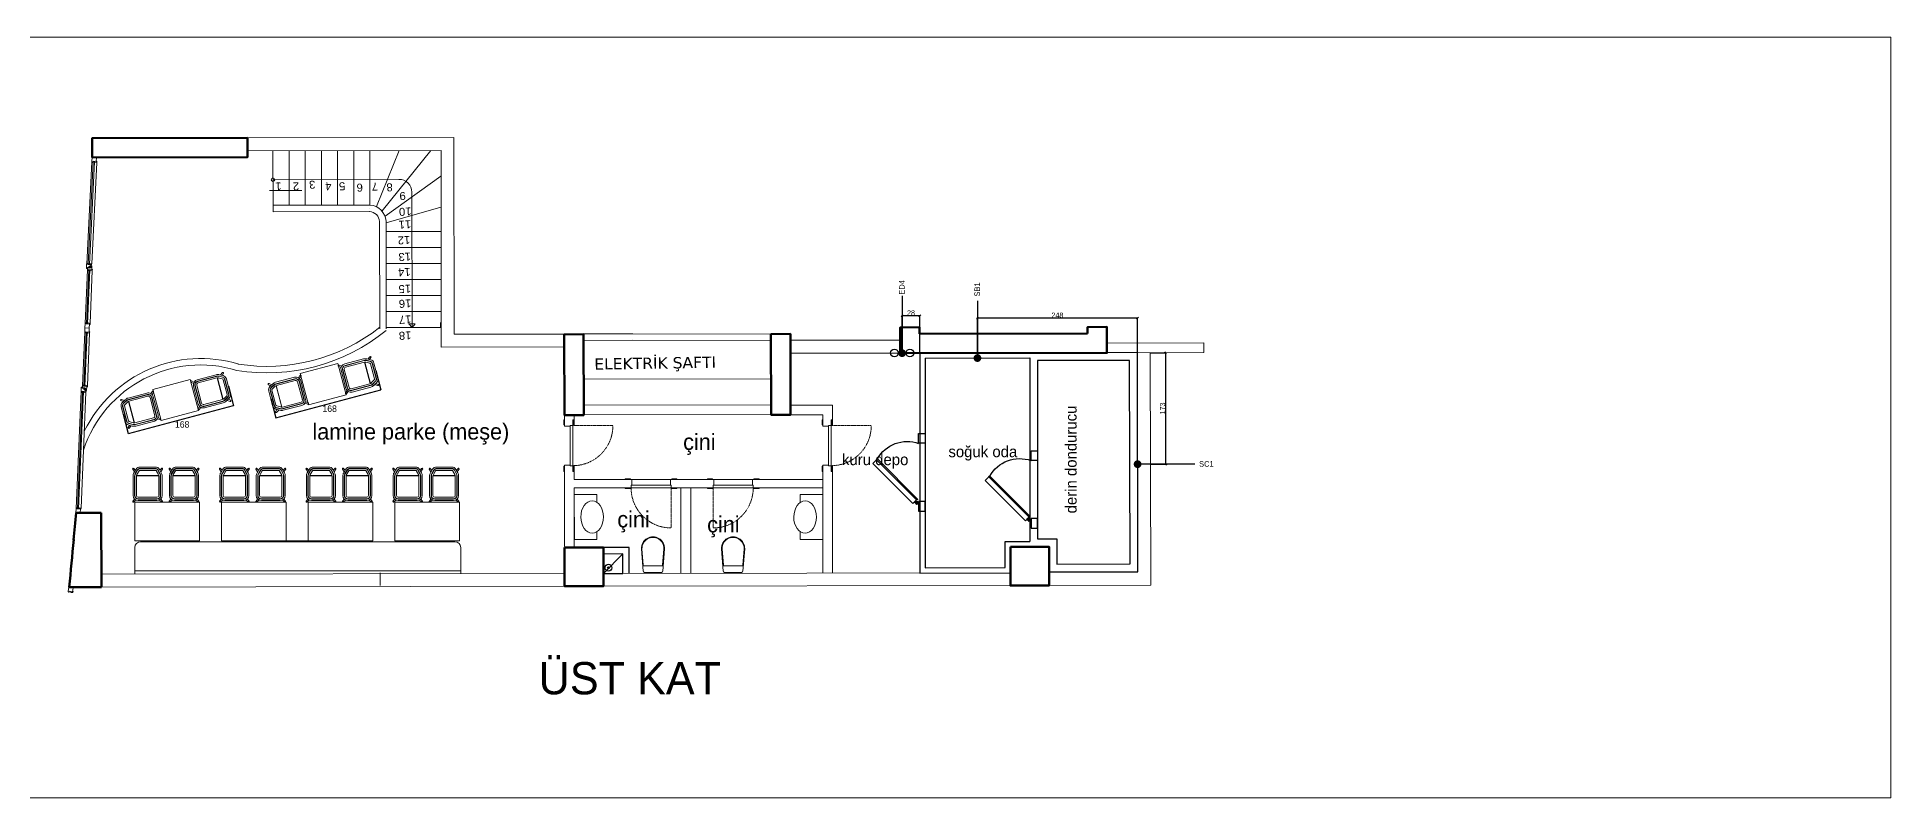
# Model space of a CAD drawing. Header units: millimetres. Extents: x 280 to 14881, y -4087 to -2041.
# Drawn here: x 12012 to 14881, y -3219 to -2041 of the extents above; entities that cross this region are included whole.
import ezdxf
from ezdxf.enums import TextEntityAlignment as Align

# ---------------------------------------------------------------- set-up
doc = ezdxf.new("R2010")
doc.units = ezdxf.units.MM
doc.linetypes.add('ACAD_ISO07W100', pattern=[3.5, 0.5, -3])
doc.linetypes.add('DASHDOT', pattern=[25.4, 12.7, -6.35, 0, -6.35])
doc.layers.get('Defpoints').update_dxf_attribs({"lineweight": 18})
for name, color, linetype, lineweight in [('alan', 2, 'Continuous', 0), ('dog-pen', 150, 'Continuous', 5), ('duvar2', 234, 'Continuous', 0), ('KAPI', 25, 'Continuous', 5), ('kolon', 105, 'Continuous', 50), ('korkuluk', 34, 'Continuous', 5), ('mahal ad', 7, 'Continuous', 0), ('merdiven', 8, 'Continuous', 5), ('PAGE-MOBİLYA İNCE', 59, 'Continuous', 18), ('PAGE-MOBİLYA ORTA', 28, 'Continuous', 25), ('pen-gor', 4, 'Continuous', 5), ('TEFRIS', 9, 'Continuous', 0), ('YAZI', 9, 'Continuous', 18), ('Şaft', 52, 'Continuous', 5)]:
    doc.layers.add(name, color=color, linetype=linetype, lineweight=lineweight)
for name, color, linetype in [('PİSSU HATTI', 151, 'OK'), ('S2000-002 Çizgi', 7, 'Continuous'), ('S2000-019 Su Tes İşaretler', 5, 'Continuous'), ('S2000-034 Soğuk Oda', 1, 'Continuous'), ('SIH', 4, 'Continuous'), ('SU', 152, 'Continuous'), ('wall', 4, 'Continuous')]:
    doc.layers.add(name, color=color, linetype=linetype)
doc.styles.add('DDG Dimensions', font='arial.ttf')
doc.styles.add('TAKSİM', font='GOTHIC.TTF', dxfattribs={"height": 20})
doc.linetypes.add('OK', pattern='A,12.7,[131,ltypeshp.shx,S=5.08,R=270,X=0,Y=5.08],5.08,-10.16,12.7', length=40.64)
doc.dimstyles.new('OLCU50', dxfattribs={"dimtxt": 8, "dimasz": 3, "dimexe": 1.25, "dimexo": 0.625, "dimtad": 1, "dimdec": 0, "dimtxsty": 'Standard', "dimblk": 'OBLIQUE', "dimcen": 2.5, "dimclrd": 256, "dimclre": 251, "dimclrt": 25, "dimadec": 0, "dimazin": 0, "dimtfac": 1, "dimtdec": 0, "dimtmove": 0, "dimatfit": 3, "dimldrblk": 'OBLIQUE', "dimfxl": 1, "dimarcsym": 0})
doc.dimstyles.get("Standard").update_dxf_attribs({"dimtxt": 10, "dimasz": 0.18, "dimexe": 0.18, "dimexo": 0.0625, "dimgap": 0.09, "dimtad": 2, "dimtih": 1, "dimtoh": 1, "dimdec": 0, "dimzin": 0, "dimtxsty": 'Standard', "dimcen": 0.09, "dimadec": 0, "dimazin": 0, "dimtfac": 1, "dimtdec": 0, "dimtofl": 0, "dimtmove": 0, "dimatfit": 3, "dimfxl": 1, "dimtolj": 1, "dimtzin": 0, "dimarcsym": 0})

# ---------------------------------------------------------------- blocks, each defined once
blk = doc.blocks.new('bar taburesi plan re')
at = {"color": 0, "linetype": 'ByBlock'}
for p, q in [((-23.6, 0.9), (-21.1, -2.3)), ((-19.3, -0.9, 11.1), (-22.1, 2.1)), ((13.7, 0), (-15.3, 0)), ((17.7, -0.8, 11), (20.6, 2.1)), ((22.1, 0.9), (19.5, -2.3)), ((-23.3, -8), (-23.3, -37.9)), ((-21, -8), (-21, -37.9)), ((-20.5, -8), (-20.5, -37.9)), ((-18, -8), (-18, -37.9)), ((13.7, -2.3), (-15.3, -2.3)), ((13.7, -2.8), (-15.3, -2.8)), ((13.7, -5.2), (-15.3, -5.2)), ((16.5, -38.2), (16.5, -8)), ((18.9, -38.2), (18.9, -8)), ((19.4, -38.2), (19.4, -8)), ((21.7, -38.2), (21.7, -8)), ((-23.8, -48.6), (-21.1, -44.6)), ((-19.8, -47), (-22.3, -49.8)), ((-21.9, -43), (-18.6, -48.6)), ((-19.9, -41.9), (-16.6, -47.4)), ((-19.5, -41.6), (-16.2, -47.2)), ((-18, -38.5), (16.4, -38.5)), ((-18, -38.9), (16.4, -38.9)), ((-17.3, -40.3), (-14, -45.9)), ((11.4, -46.7), (-12.5, -46.8)), ((11.4, -49.2), (-12.5, -49.2)), ((11.4, -49.7), (-12.5, -49.7)), ((11.4, -52), (-12.5, -52)), ((12.9, -45.8), (16, -40.2)), ((15.1, -47.1), (18.2, -41.5)), ((15.5, -47.3), (18.6, -41.7)), ((17.5, -48.4), (20.4, -43.1)), ((18.3, -47), (20.8, -49.8)), ((22.3, -48.6), (19.5, -44.7))]:
    blk.add_line(p, q, dxfattribs=at)
for centre, radius, start, end in [((-22.9, 1.5), 0.957, 38.086, 218.0835), ((-15.3, -8), 8, 90, 180), ((13.7, -8), 8, 0, 90), ((21.3, 1.5, 0), 0.954, 321.751, 141.9472), ((-15.3, -8), 5.71, 90, 180), ((-15.3, -8), 5.24, 90, 180), ((-15.3, -8), 2.75, 90, 180), ((13.7, -8), 5.71, 0, 90), ((13.7, -8), 5.24, 0, 90), ((13.7, -8), 2.75, 0, 90), ((-23, -49.2), 0.98, 145.311, 318.9999), ((-13.3, -37.9), 10, 180, 210.7222), ((-13.3, -37.9), 7.71, 180, 210.7222), ((-13.3, -37.9), 7.24, 180, 210.7222), ((-12.5, -45), 7, 210.7222, 270.024), ((-13.3, -37.9), 4.75, 180, 210.7222), ((-12.5, -45), 4.71, 210.7222, 270.024), ((-12.5, -45), 4.24, 210.7222, 270.024), ((-12.5, -45), 1.75, 210.7222, 270.024), ((11.4, -45), 1.75, 270.024, 330.9098), ((11.4, -45), 4.24, 270.024, 330.9098), ((11.4, -45), 4.71, 270.024, 330.9098), ((11.4, -45), 7, 270.024, 330.9098), ((11.7, -38.2), 4.75, 330.9098, 0), ((11.7, -38.2), 7.24, 330.9098, 0), ((11.7, -38.2), 7.71, 330.9098, 0), ((11.7, -38.2), 10, 330.9098, 0), ((21.5, -49.2), 0.98, 221.0001, 34.689)]:
    blk.add_arc(centre, radius, start, end, dxfattribs=at)
blk = doc.blocks.new('*D38')
at = {"layer": 'Defpoints', "color": 0, "transparency": 16777216}
for p in [(12308.1, -2581.5), (12145.4, -2624.8), (12316.1, -2611.3)]:
    blk.add_point(p, dxfattribs=at)
at = {"layer": 'duvar2', "color": 0, "lineweight": -2, "transparency": 16777216}
for p, q in [((12308.2, -2581.5), (12316.1, -2611.5)), ((12145.4, -2624.9), (12153.3, -2654.8)), ((12153.5, -2654.6), (12315.9, -2611.4))]:
    blk.add_line(p, q, dxfattribs=at)
at = {"layer": 'duvar2', "color": 0, "transparency": 16777216}
for points in [[(12315.9, -2611.4), (12315.9, -2611.4), (12316.1, -2611.3)], [(12153.5, -2654.5), (12153.5, -2654.6), (12153.3, -2654.6)]]:
    blk.add_solid(points, dxfattribs=at)
at = {"layer": 'duvar2', "color": 0, "transparency": 16777216, "insert": (12236.7, -2640.6), "char_height": 10, "attachment_point": 5}
blk.add_mtext('\\A1;168', dxfattribs=at)
blk = doc.blocks.new('*D39')
at = {"layer": 'Defpoints', "color": 0, "transparency": 16777216}
for p in [(12536.5, -2557), (12373.7, -2600.4), (12544.4, -2586.9)]:
    blk.add_point(p, dxfattribs=at)
at = {"layer": 'duvar2', "color": 0, "lineweight": -2, "transparency": 16777216}
for p, q in [((12536.5, -2557.1), (12544.4, -2587.1)), ((12373.7, -2600.4), (12381.7, -2630.4)), ((12381.8, -2630.1), (12544.2, -2587))]:
    blk.add_line(p, q, dxfattribs=at)
at = {"layer": 'duvar2', "color": 0, "transparency": 16777216}
for points in [[(12544.2, -2586.9), (12544.2, -2587), (12544.4, -2586.9)], [(12381.8, -2630.1), (12381.8, -2630.2), (12381.6, -2630.2)]]:
    blk.add_solid(points, dxfattribs=at)
at = {"layer": 'duvar2', "color": 0, "transparency": 16777216, "insert": (12465, -2616.2), "char_height": 10, "attachment_point": 5}
blk.add_mtext('\\A1;168', dxfattribs=at)
blk = doc.blocks.new('A$C44911D4B')
at = {"layer": 'S2000-034 Soğuk Oda'}
for points in [[(0, 81), (15, 81), (15, 71), (0, 71)], [(120, 81), (105, 81), (105, 71), (120, 71)]]:
    blk.add_lwpolyline(points, close=True, dxfattribs=at)
at = {"layer": 'S2000-034 Soğuk Oda', "color": 3, "linetype": 'ByBlock'}
for points in [[(12.8, 69.8, -0.39805), (12.9, 69.8), (16.2, 66.8), (14, 64.6), (11, 67.8, -0.39805), (11, 68)], [(13.9, 69.6, 0.617768), (14.4, 69.9), (14.5, 71), (11.3, 71), (11.4, 69.9, 0.617768), (11.9, 69.6, -0.364026)], [(11.5, 66.6), (11.4, 69.9, 0.617768), (11.9, 69.6, -0.364026), (13.9, 69.6, 0.617768), (14.4, 69.9), (14.3, 66.6, -0.39805), (14.2, 66.5), (11.6, 66.5, -0.39805)], [(79.5, 5.7, 0.491935), (80.9, 7.1), (18.7, 69.3, 0.499706), (17.3, 67.9)]]:
    blk.add_lwpolyline(points, format="xyb", close=True, dxfattribs=at)
blk.add_lwpolyline([(73.9, 0), (79.5, 5.7), (17.3, 67.9), (11.6, 62.2), (73.9, 0)], dxfattribs=at)
blk.add_circle((12.9, 67.9), 1, dxfattribs=at)
blk.add_circle((12.9, 67.9), 1, dxfattribs=at)
blk.add_arc((54.5, 53.5), 53.4, 299.6259, 19.0898, dxfattribs=at)
blk = doc.blocks.new('A$C7E7D3E18')
at = {"layer": 'SIH', "linetype": 'Continuous', "const_width": 6}
blk.add_lwpolyline([(3, 6, 1), (9, 6, 1)], format="xyb", close=True, dxfattribs=at)
blk = doc.blocks.new('A$C6E87713E')
at = {"layer": 'S2000-019 Su Tes İşaretler'}
for centre in [(5.9, 6.3), (29.9, 6.3)]:
    blk.add_circle(centre, 5.89, dxfattribs=at)
blk.add_blockref('A$C7E7D3E18', (11.9, 0))
blk = doc.blocks.new('_Oblique')
at = {"color": 0, "linetype": 'ByBlock', "lineweight": -2}
blk.add_line((-0.5, -0.5), (0.5, 0.5), dxfattribs=at)
blk = doc.blocks.new('*D70')
at = {"color": 251, "lineweight": -2, "transparency": 16777216}
for p, q in [((13351.1, -2529.6), (13351.1, -2471.3)), ((13378.6, -2529.6), (13378.6, -2471.3))]:
    blk.add_line(p, q, dxfattribs=at)
at = {"lineweight": -2, "transparency": 16777216}
blk.add_line((13378.6, -2472.5), (13351.1, -2472.5), dxfattribs=at)
at = {"layer": 'Defpoints', "color": 0, "transparency": 16777216}
for p in [(13351.1, -2472.5), (13351.1, -2530.2), (13378.6, -2530.2)]:
    blk.add_point(p, dxfattribs=at)
at = {"lineweight": -2, "transparency": 16777216, "xscale": 3, "yscale": 3, "zscale": 3, "rotation": 180}
blk.add_blockref('_Oblique', (13351.1, -2472.5), dxfattribs=at)
at = {"lineweight": -2, "transparency": 16777216, "xscale": 3, "yscale": 3, "zscale": 3}
blk.add_blockref('_Oblique', (13378.6, -2472.5), dxfattribs=at)
at = {"color": 25, "transparency": 16777216, "insert": (13364.8, -2467.9), "char_height": 8, "attachment_point": 5}
blk.add_mtext('28', dxfattribs=at)
blk = doc.blocks.new('*D71')
at = {"color": 251, "lineweight": -2, "transparency": 16777216}
for p, q in [((13467.6, -2529), (13467.6, -2474.8)), ((13715.2, -2529), (13715.2, -2474.8))]:
    blk.add_line(p, q, dxfattribs=at)
at = {"lineweight": -2, "transparency": 16777216}
blk.add_line((13715.2, -2476.1), (13467.6, -2476.1), dxfattribs=at)
at = {"layer": 'Defpoints', "color": 0, "transparency": 16777216}
for p in [(13467.6, -2476.1), (13467.6, -2529.6), (13715.2, -2529.6)]:
    blk.add_point(p, dxfattribs=at)
at = {"lineweight": -2, "transparency": 16777216, "xscale": 3, "yscale": 3, "zscale": 3, "rotation": 180}
blk.add_blockref('_Oblique', (13467.6, -2476.1), dxfattribs=at)
at = {"lineweight": -2, "transparency": 16777216, "xscale": 3, "yscale": 3, "zscale": 3}
blk.add_blockref('_Oblique', (13715.2, -2476.1), dxfattribs=at)
at = {"color": 25, "transparency": 16777216, "insert": (13591.4, -2471.5), "char_height": 8, "attachment_point": 5}
blk.add_mtext('248', dxfattribs=at)
blk = doc.blocks.new('*D72')
at = {"color": 251, "lineweight": -2, "transparency": 16777216}
for p, q in [((13735.8, -2529.5), (13760.1, -2529.5)), ((13735.8, -2702.1), (13760.1, -2702.1))]:
    blk.add_line(p, q, dxfattribs=at)
at = {"lineweight": -2, "transparency": 16777216}
blk.add_line((13758.9, -2529.5), (13758.9, -2702.1), dxfattribs=at)
at = {"layer": 'Defpoints', "color": 0, "transparency": 16777216}
for p in [(13735.2, -2529.5), (13735.2, -2702.1), (13758.9, -2702.1)]:
    blk.add_point(p, dxfattribs=at)
at = {"lineweight": -2, "transparency": 16777216, "xscale": 3, "yscale": 3, "zscale": 3}
for p, rotation in [((13758.9, -2529.5), 90), ((13758.9, -2702.1), 270)]:
    blk.add_blockref('_Oblique', p, dxfattribs=dict(at, rotation=rotation))
at = {"color": 25, "transparency": 16777216, "insert": (13754.2, -2615.8), "char_height": 8, "attachment_point": 5, "rotation": 90}
blk.add_mtext('173', dxfattribs=at)

msp = doc.modelspace()

# ---------------------------------------------------------------- hatches: boundary and pattern name
at = {"layer": 'PİSSU HATTI'}
msp.add_hatch(color=1, dxfattribs=at).paths.add_polyline_path([(12895.105, -2862.388, -1), (12897.965, -2862.384, -1)])
msp.add_hatch(color=1, dxfattribs=at).paths.add_polyline_path([(12895.105, -2862.388, -1), (12897.965, -2862.384, -1)])

# ---------------------------------------------------------------- linework, layer by layer
for p, q in [((13386.596, -2537.959), (13386.596, -2862.528)), ((13510.584, -2821.972), (13548.597, -2821.91)), ((13510.65, -2862.274), (13510.584, -2821.972)), ((13386.596, -2862.528), (13510.65, -2862.274))]:
    msp.add_line(p, q)
for points in [[(13715.18, -2529.173), (13378.596, -2529.959), (13378.596, -2870.539), (13518.632, -2870.255), (13518.597, -2829.959), (13578.597, -2829.861), (13578.68, -2868.688), (13715.792, -2868.498)], [(13703.201, -2541.635), (13560.597, -2541.586), (13560.597, -2817.891), (13590.577, -2817.891), (13590.661, -2856.672), (13703.771, -2856.515)]]:
    msp.add_lwpolyline(points, close=True)
msp.add_lwpolyline([(13386.596, -2537.959), (13548.597, -2537.586), (13548.597, -2821.91)])
at = {"layer": 'alan'}
msp.add_line((12543.299, -2890.035), (12543.271, -2870.161), dxfattribs=at)
at = {"layer": 'dog-pen'}
for points in [[(12100.82, -2234.128), (12099.021, -2234.051), (12091.22, -2392.646), (12093.018, -2392.723)], [(12090.359, -2484.738), (12088.561, -2484.661), (12092.137, -2401.137), (12093.935, -2401.214)], [(12089.803, -2497.726), (12088.005, -2497.649), (12084.429, -2581.172), (12086.227, -2581.249)], [(12076.405, -2770.979), (12074.607, -2770.902), (12082.367, -2589.592), (12084.165, -2589.669)]]:
    msp.add_lwpolyline(points, close=True, dxfattribs=at)
for points in [[(12103.729, -2233.465), (12103.994, -2227.271), (12103.295, -2227.241), (12103.295, -2227.241), (12102.496, -2227.207), (12102.496, -2227.207), (12102.196, -2227.194), (12102.196, -2227.194), (12100.997, -2227.143), (12100.997, -2227.143), (12098.799, -2227.049), (12098.799, -2227.049), (12097.6, -2226.997), (12097.183, -2227.38), (12096.91, -2233.774)], [(12103.994, -2227.271), (12103.729, -2233.465), (12098.734, -2233.252), (12098.674, -2234.65), (12098.465, -2234.842), (12097.866, -2234.816), (12097.109, -2233.783), (12096.91, -2233.774), (12097.051, -2230.477)], [(12103.75, -2232.966), (12104.25, -2232.987), (12104.537, -2233.3), (12104.481, -2234.593), (12101.563, -2234.968), (12101.376, -2234.66), (12101.076, -2234.647), (12101.131, -2233.354)], [(12095.485, -2393.073), (12095.378, -2395.571), (12094.678, -2395.541), (12094.696, -2395.141), (12093.896, -2395.107), (12093.879, -2395.507), (12093.579, -2395.494), (12093.545, -2396.293), (12092.346, -2396.242), (12092.286, -2397.64), (12090.088, -2397.546), (12090.024, -2399.045), (12088.825, -2398.994), (12088.443, -2398.577), (12088.717, -2392.183)], [(12095.378, -2395.571), (12095.485, -2393.073), (12090.489, -2392.859), (12090.549, -2391.46), (12090.358, -2391.252), (12089.758, -2391.226), (12088.916, -2392.191), (12088.717, -2392.183), (12088.575, -2395.48)], [(12089.758, -2391.226), (12090.358, -2391.252)], [(12095.512, -2394.776), (12095.426, -2396.774), (12095.512, -2394.776), (12096.711, -2394.827), (12097.093, -2395.244), (12096.845, -2401.039), (12091.85, -2400.825), (12091.79, -2402.223), (12091.582, -2402.415), (12090.982, -2402.389), (12090.226, -2401.356), (12090.026, -2401.347), (12090.167, -2398.05), (12092.256, -2398.14), (12092.23, -2398.739), (12092.739, -2398.761), (12092.829, -2396.663), (12093.728, -2396.701), (12093.715, -2397.001), (12093.915, -2397.01), (12093.866, -2398.144), (12095.065, -2398.195), (12095.114, -2397.061), (12095.314, -2397.069), (12095.326, -2396.77), (12095.426, -2396.774)], [(12095.463, -2393.573), (12095.963, -2393.594), (12096.275, -2393.307), (12096.331, -2392.014), (12093.455, -2391.391), (12093.242, -2391.682), (12092.942, -2391.669), (12092.887, -2392.962)], [(12096.867, -2400.539), (12097.366, -2400.56), (12097.653, -2400.873), (12097.598, -2402.166), (12094.679, -2402.541), (12094.492, -2402.233), (12094.192, -2402.22), (12094.248, -2400.927)], [(12085.894, -2497.859), (12086.094, -2497.867), (12086.85, -2498.901), (12087.45, -2498.926), (12087.658, -2498.735), (12087.718, -2497.336), (12092.713, -2497.55), (12092.961, -2491.755), (12092.579, -2491.339), (12086.185, -2491.065), (12085.894, -2497.859)], [(12086.476, -2484.271), (12086.675, -2484.28), (12087.517, -2483.315), (12088.117, -2483.341), (12088.308, -2483.549), (12088.248, -2484.948), (12093.244, -2485.161), (12092.996, -2490.956), (12092.579, -2491.339), (12086.185, -2491.065), (12086.476, -2484.271)], [(12093.222, -2485.661), (12093.722, -2485.682), (12094.034, -2485.396), (12094.09, -2484.103), (12091.214, -2483.479), (12091.001, -2483.77), (12090.701, -2483.757), (12090.646, -2485.05)], [(12092.735, -2497.051), (12093.234, -2497.072), (12093.521, -2497.385), (12093.466, -2498.677), (12090.547, -2499.053), (12090.36, -2498.745), (12090.06, -2498.732), (12090.116, -2497.439)], [(12087.248, -2587.799), (12087.334, -2585.801), (12087.248, -2587.799), (12088.447, -2587.85), (12088.864, -2587.468), (12089.112, -2581.673), (12084.116, -2581.459), (12084.176, -2580.06), (12083.985, -2579.852), (12083.386, -2579.826), (12082.544, -2580.791), (12082.344, -2580.783), (12082.203, -2584.08), (12084.291, -2584.169), (12084.317, -2583.57), (12084.826, -2583.592), (12084.736, -2585.69), (12085.635, -2585.728), (12085.648, -2585.428), (12085.848, -2585.437), (12085.896, -2584.303), (12087.095, -2584.354), (12087.047, -2585.488), (12087.247, -2585.497), (12087.234, -2585.797), (12087.334, -2585.801)], [(12089.09, -2582.173), (12089.59, -2582.194), (12089.903, -2581.907), (12089.958, -2580.614), (12087.082, -2579.991), (12086.869, -2580.282), (12086.57, -2580.269), (12086.514, -2581.562)], [(12087.076, -2589.493), (12087.182, -2586.995), (12086.483, -2586.965), (12086.466, -2587.365), (12085.667, -2587.331), (12085.684, -2586.931), (12085.384, -2586.918), (12085.418, -2586.119), (12084.219, -2586.068), (12084.279, -2584.669), (12082.081, -2584.575), (12082.145, -2583.076), (12080.947, -2583.025), (12080.53, -2583.408), (12080.256, -2589.802)], [(12087.182, -2586.995), (12087.076, -2589.493), (12082.08, -2589.279), (12082.02, -2590.678), (12081.812, -2590.869), (12081.212, -2590.844), (12080.456, -2589.81), (12080.256, -2589.802), (12080.397, -2586.505)], [(12081.212, -2590.844), (12081.812, -2590.869)], [(12087.097, -2588.994), (12087.596, -2589.015), (12087.883, -2589.328), (12087.828, -2590.62), (12084.909, -2590.996), (12084.722, -2590.688), (12084.423, -2590.675), (12084.478, -2589.382)], [(12079.29, -2771.403), (12079.024, -2777.597), (12078.325, -2777.567), (12078.325, -2777.567), (12077.526, -2777.533), (12077.526, -2777.533), (12077.226, -2777.52), (12077.226, -2777.52), (12076.027, -2777.469), (12076.027, -2777.469), (12073.829, -2777.374), (12073.829, -2777.374), (12072.63, -2777.323), (12072.248, -2776.906), (12072.522, -2770.512)], [(12079.024, -2777.597), (12079.29, -2771.403), (12074.294, -2771.189), (12074.354, -2769.79), (12074.163, -2769.582), (12073.563, -2769.556), (12072.721, -2770.521), (12072.522, -2770.512), (12072.38, -2773.809)], [(12079.268, -2771.902), (12079.768, -2771.923), (12080.08, -2771.637), (12080.136, -2770.344), (12077.26, -2769.72), (12077.047, -2770.011), (12076.747, -2769.998), (12076.692, -2771.291)], [(12067.001, -2899.544), (12068.06, -2893.435), (12067.37, -2893.315), (12067.37, -2893.315), (12066.582, -2893.178), (12066.582, -2893.178), (12066.287, -2893.127), (12066.287, -2893.127), (12065.104, -2892.922), (12065.104, -2892.922), (12062.937, -2892.546), (12062.937, -2892.546), (12061.754, -2892.341), (12061.292, -2892.667), (12060.198, -2898.973)], [(12068.06, -2893.435), (12067.001, -2899.544), (12062.074, -2898.689), (12061.835, -2900.068), (12061.604, -2900.231), (12061.013, -2900.129), (12060.395, -2899.007), (12060.198, -2898.973), (12060.762, -2895.721)], [(12067.086, -2899.051), (12067.579, -2899.136), (12067.823, -2899.483), (12067.602, -2900.758), (12064.659, -2900.755), (12064.513, -2900.426), (12064.218, -2900.374), (12064.439, -2899.099)]]:
    msp.add_lwpolyline(points, dxfattribs=at)
at = {"layer": 'duvar2'}
for p, q in [((12934.373, -2500.241), (12857.597, -2500.389)), ((12934.383, -2500.241), (12857.607, -2500.389)), ((12934.39, -2510.241), (12857.615, -2510.389)), ((12934.4, -2510.241), (12857.624, -2510.389)), ((13348.107, -2510.238), (13178.107, -2510.238)), ((13667.66, -2514.567), (13817.758, -2514.377)), ((13817.758, -2514.377), (13817.78, -2529.377)), ((13348.107, -2530.238), (13178.107, -2530.238)), ((13817.78, -2529.377), (13668.107, -2529.715)), ((13715.771, -2868.494), (13715.18, -2529.514)), ((13735.808, -2889.605), (13735.18, -2529.496)), ((13243.263, -2610.515), (13178.107, -2610.515)), ((13243.263, -2642.403), (13243.263, -2610.515)), ((12828.351, -2643.403), (12828.323, -2626.088)), ((12843.486, -2642.403), (12843.486, -2626.063)), ((13151.312, -2625.107), (13151.312, -2625.132)), ((13151.312, -2625.107), (13151.312, -2625.132)), ((13151.321, -2625.107), (13151.322, -2625.132)), ((13228.263, -2625.515), (13178.263, -2625.515)), ((13228.263, -2641.403), (13228.263, -2625.515)), ((12828.486, -2725.777), (12828.449, -2703.403)), ((12828.486, -2829.769), (12828.486, -2725.777)), ((12843.486, -2725.777), (12843.486, -2704.366)), ((12843.486, -2725.777), (13228.263, -2725.777)), ((13228.263, -2870.98), (13228.263, -2705.403)), ((13243.263, -2870.98), (13243.263, -2704.372)), ((12843.486, -2831.067), (12843.486, -2738.777)), ((12843.486, -2738.777), (13008.746, -2738.777)), ((13008.746, -2870.98), (13008.746, -2738.777)), ((13008.746, -2738.777), (13228.263, -2738.777)), ((13023.746, -2870.98), (13023.746, -2738.777)), ((13715.771, -2868.494), (13578.63, -2868.689)), ((12828.557, -2871.236), (12111.721, -2872.255)), ((12828.696, -2891.087), (12111.754, -2892.259)), ((13518.632, -2870.255), (12888.557, -2871.151)), ((12888.591, -2890.989), (13518.695, -2889.959)), ((13578.695, -2889.861), (13735.808, -2889.605))]:
    msp.add_line(p, q, dxfattribs=at)
msp.add_lwpolyline([(10073.187, -2040.894), (14881.478, -2040.894), (14881.478, -3218.739), (10073.187, -3218.739)], close=True, dxfattribs=at)
for points in [[(12337.561, -2197.04), (12657.121, -2196.487), (12657.554, -2500.858), (12827.826, -2500.616)], [(12827.855, -2520.616), (12637.582, -2520.886), (12637.659, -2216.521), (12337.594, -2217.04)], [(12858.042, -2625.667), (13148.231, -2625.141)], [(13715.705, -2715.724), (13715.727, -2715.724)]]:
    msp.add_lwpolyline(points, dxfattribs=at)
for centre, radius, start, end in [((12367.834, -2267.654), 292.975, 260.892354, 309.100237), ((12367.834, -2267.654), 282.975, 260.892354, 308.143029), ((12265.55, -2739.479), 190.913, 72.971234, 161.999613), ((12265.55, -2739.479), 200.913, 72.971234, 153.818582)]:
    msp.add_arc(centre, radius, start, end, dxfattribs=at)
at = {"layer": 'KAPI', "ltscale": 15}
for p, q in [((12828.335, -2643.403), (12828.335, -2638.403)), ((12841.335, -2708.403), (12841.335, -2638.403)), ((13228.274, -2643.403), (13228.274, -2638.403)), ((13241.274, -2708.403), (13241.274, -2638.403)), ((12837.335, -2643.403), (12828.335, -2643.403)), ((12837.335, -2704.403), (12837.335, -2642.403)), ((13237.274, -2643.403), (13228.274, -2643.403)), ((13237.274, -2704.403), (13237.274, -2642.403)), ((12837.335, -2703.403), (12828.335, -2703.403)), ((12828.335, -2708.403), (12828.335, -2703.403)), ((12927.575, -2725.777), (12932.575, -2725.777)), ((12932.575, -2734.777), (12932.575, -2725.777)), ((12992.575, -2734.777), (12992.575, -2725.777)), ((12992.575, -2725.777), (12997.575, -2725.777)), ((13059.563, -2725.777), (13054.563, -2725.777)), ((13059.563, -2734.777), (13059.563, -2725.777)), ((13119.563, -2734.777), (13119.563, -2725.777)), ((13124.563, -2725.777), (13119.563, -2725.777)), ((13237.274, -2703.403), (13228.274, -2703.403)), ((13228.274, -2708.403), (13228.274, -2703.403)), ((12927.575, -2738.777), (12997.575, -2738.777)), ((12931.575, -2734.777), (12993.575, -2734.777)), ((13124.563, -2738.777), (13032.268, -2738.777)), ((13120.563, -2734.777), (13058.563, -2734.777))]:
    msp.add_line(p, q, dxfattribs=at)
for points in [[(12828.335, -2641.403), (12827.335, -2641.403), (12827.335, -2633.403), (12828.335, -2633.403)], [(12828.335, -2633.403), (12828.335, -2641.403)], [(12841.335, -2641.403), (12842.335, -2641.403), (12842.335, -2633.403), (12841.335, -2633.403)], [(12841.335, -2633.403), (12841.335, -2641.403)], [(13228.274, -2641.403), (13227.274, -2641.403), (13227.274, -2633.403), (13228.274, -2633.403)], [(13228.274, -2633.403), (13228.274, -2641.403)], [(13241.274, -2641.403), (13242.274, -2641.403), (13242.274, -2633.403), (13241.274, -2633.403)], [(13241.274, -2633.403), (13241.274, -2641.403)], [(12837.335, -2643.403), (12837.335, -2642.403), (12841.335, -2642.403), (12841.335, -2643.403)], [(13237.274, -2643.403), (13237.274, -2642.403), (13241.274, -2642.403), (13241.274, -2643.403)], [(12828.335, -2705.403), (12827.335, -2705.403), (12827.335, -2713.403), (12828.335, -2713.403)], [(12828.335, -2713.403), (12828.335, -2705.403)], [(12837.335, -2703.403), (12837.335, -2704.403), (12841.335, -2704.403), (12841.335, -2703.403)], [(12841.335, -2705.403), (12842.335, -2705.403), (12842.335, -2713.403), (12841.335, -2713.403)], [(12841.335, -2713.403), (12841.335, -2705.403)], [(12930.575, -2725.777), (12930.575, -2724.777), (12922.575, -2724.777), (12922.575, -2725.777)], [(12922.575, -2725.777), (12930.575, -2725.777)], [(12994.575, -2725.777), (12994.575, -2724.777), (13002.575, -2724.777), (13002.575, -2725.777)], [(13002.575, -2725.777), (12994.575, -2725.777)], [(13057.563, -2725.777), (13057.563, -2724.777), (13049.563, -2724.777), (13049.563, -2725.777)], [(13049.563, -2725.777), (13057.563, -2725.777)], [(13121.563, -2725.777), (13121.563, -2724.777), (13129.563, -2724.777), (13129.563, -2725.777)], [(13129.563, -2725.777), (13121.563, -2725.777)], [(13228.274, -2705.403), (13227.274, -2705.403), (13227.274, -2713.403), (13228.274, -2713.403)], [(13228.274, -2713.403), (13228.274, -2705.403)], [(13237.274, -2703.403), (13237.274, -2704.403), (13241.274, -2704.403), (13241.274, -2703.403)], [(13241.274, -2705.403), (13242.274, -2705.403), (13242.274, -2713.403), (13241.274, -2713.403)], [(13241.274, -2713.403), (13241.274, -2705.403)], [(12930.575, -2738.777), (12930.575, -2739.777), (12922.575, -2739.777), (12922.575, -2738.777)], [(12922.575, -2738.777), (12930.575, -2738.777)], [(12932.575, -2734.777), (12931.575, -2734.777), (12931.575, -2738.777), (12932.575, -2738.777)], [(12992.575, -2734.777), (12993.575, -2734.777), (12993.575, -2738.777), (12992.575, -2738.777)], [(12994.575, -2738.777), (12994.575, -2739.777), (13002.575, -2739.777), (13002.575, -2738.777)], [(13002.575, -2738.777), (12994.575, -2738.777)], [(13057.563, -2738.777), (13057.563, -2739.777), (13049.563, -2739.777), (13049.563, -2738.777)], [(13049.563, -2738.777), (13057.563, -2738.777)], [(13059.563, -2734.777), (13058.563, -2734.777), (13058.563, -2738.777), (13059.563, -2738.777)], [(13119.563, -2734.777), (13120.563, -2734.777), (13120.563, -2738.777), (13119.563, -2738.777)], [(13121.563, -2738.777), (13121.563, -2739.777), (13129.563, -2739.777), (13129.563, -2738.777)], [(13129.563, -2738.777), (13121.563, -2738.777)]]:
    msp.add_lwpolyline(points, dxfattribs=at)
at = {"layer": 'KAPI', "linetype": 'ACAD_ISO07W100', "ltscale": 0.01}
for points in [[(12841.335, -2642.403), (12903.335, -2642.403)], [(13241.274, -2642.403), (13303.274, -2642.403)], [(12993.575, -2738.777), (12993.575, -2800.777)], [(13058.563, -2738.777), (13058.563, -2800.777)]]:
    msp.add_lwpolyline(points, dxfattribs=at)
for centre, start, end in [((12841.335, -2642.403), 270, 0), ((13241.274, -2642.403), 270, 0), ((12993.575, -2738.777), 180, 270), ((13058.563, -2738.777), 270, 0)]:
    msp.add_arc(centre, 62, start, end, dxfattribs=at)
at = {"layer": 'kolon'}
for p, q in [((12072.63, -2777.323), (12111.566, -2777.259)), ((12111.566, -2777.259), (12111.754, -2892.259)), ((12111.754, -2892.259), (12061.754, -2892.341))]:
    msp.add_line(p, q, dxfattribs=at)
for points in [[(12097.61, -2227.282), (12337.61, -2226.889), (12337.561, -2196.889), (12097.561, -2197.282), (12097.61, -2227.282)], [(13638.058, -2499.764), (13638.041, -2489.764), (13668.041, -2489.715), (13668.107, -2529.715), (13348.107, -2530.238), (13348.042, -2490.238), (13378.042, -2490.189), (13378.058, -2500.189), (13637.965, -2499.764)]]:
    msp.add_lwpolyline(points, dxfattribs=at)
for points in [[(12828.059, -2501.088), (12858.059, -2501.039), (12858.263, -2626.039), (12828.263, -2626.088)], [(13148.058, -2500.565), (13178.058, -2500.516), (13178.263, -2625.515), (13148.263, -2625.565)], [(12828.598, -2831.087), (12888.598, -2830.989), (12888.696, -2890.989), (12828.696, -2891.087)], [(13518.597, -2829.959), (13578.597, -2829.861), (13578.695, -2889.861), (13518.695, -2889.959)]]:
    msp.add_lwpolyline(points, close=True, dxfattribs=at)
for centre, radius, start, end in [((6378.115, -2273.138), 5716.791, 354.515526, 354.940301), ((8043.747, -2470.116), 4040.13, 354.001194, 355.051173)]:
    msp.add_arc(centre, radius, start, end, dxfattribs=at)
at = {"layer": 'korkuluk'}
for p, q in [((12527.28, -2301.008), (12377.281, -2301.268)), ((12377.281, -2301.268), (12377.298, -2311.268)), ((12527.298, -2311.008), (12377.298, -2311.268))]:
    msp.add_line(p, q, dxfattribs=at)
for points in [[(12542.611, -2492.609), (12542.323, -2325.738)], [(12552.611, -2492.609), (12552.322, -2325.711)]]:
    msp.add_lwpolyline(points, dxfattribs=at)
for major_axis in [(16.913, 0.953), (26.897, 1.516)]:
    msp.add_ellipse((12525.45, -2327.636), major_axis=major_axis, ratio=0.99062219, start_param=0.01446574, end_param=1.44702582, dxfattribs=at)
at = {"layer": 'merdiven'}
for p, q in [((12377.281, -2301.268), (12377.135, -2216.971)), ((12402.281, -2301.225), (12402.135, -2216.928)), ((12427.28, -2301.181), (12427.135, -2216.885)), ((12452.28, -2301.138), (12452.135, -2216.842)), ((12477.28, -2301.095), (12477.135, -2216.798)), ((12502.28, -2301.052), (12502.135, -2216.755)), ((12527.28, -2301.008), (12527.135, -2216.712)), ((12537.606, -2303.098), (12572.615, -2216.587)), ((12546.475, -2309.745), (12621.311, -2216.453)), ((12377.212, -2261.703), (12572.21, -2261.167)), ((12551.075, -2317.933), (12637.2, -2256.119)), ((12592.606, -2490.408), (12592.244, -2280.925)), ((12527.289, -2305.985), (12527.289, -2305.87)), ((12552.327, -2328.316), (12637.283, -2304.394)), ((12637.348, -2341.687), (12552.35, -2341.921)), ((12637.391, -2366.454), (12552.393, -2366.687)), ((12637.434, -2391.22), (12552.436, -2391.453)), ((12637.476, -2415.986), (12552.479, -2416.219)), ((12637.519, -2440.752), (12552.522, -2440.986)), ((12637.562, -2465.518), (12552.565, -2465.752)), ((12636.73, -2490.287), (12552.608, -2490.518)), ((12587.636, -2484.965), (12597.558, -2484.948)), ((12592.606, -2490.408), (12587.636, -2484.965)), ((12592.606, -2490.408), (12597.558, -2484.948)), ((12636.73, -2490.287), (12636.73, -2482.781))]:
    msp.add_line(p, q, dxfattribs=at)
msp.add_circle((12377.212, -2261.703), 2.691, dxfattribs=at)
msp.add_ellipse((12572.245, -2280.98), major_axis=(19.968, 1.126), ratio=0.99062219, start_param=6.22911623, end_param=7.79991256, dxfattribs=at)
at = {"layer": 'PAGE-MOBİLYA İNCE', "lineweight": 13}
for p, q in [((12419.555, -2561.87), (12477.542, -2546.459)), ((12490.384, -2594.782), (12477.542, -2546.459)), ((12191.238, -2586.283), (12249.225, -2570.872)), ((12262.068, -2619.194), (12249.225, -2570.872)), ((12419.555, -2561.87), (12432.397, -2610.193)), ((12191.238, -2586.283), (12204.081, -2634.605)), ((12432.397, -2610.193), (12490.384, -2594.782)), ((12204.081, -2634.605), (12262.068, -2619.194)), ((12263.494, -2760.7), (12163.494, -2760.7)), ((12163.494, -2760.7), (12163.494, -2820.7)), ((12263.494, -2820.7), (12263.494, -2760.7)), ((12397.796, -2760.7), (12297.796, -2760.7)), ((12297.796, -2760.7), (12297.796, -2820.7)), ((12397.796, -2820.7), (12397.796, -2760.7)), ((12531.796, -2760.7), (12431.796, -2760.7)), ((12431.796, -2760.7), (12431.796, -2820.7)), ((12531.796, -2820.7), (12531.796, -2760.7)), ((12666.098, -2760.7), (12566.098, -2760.7)), ((12566.098, -2760.7), (12566.098, -2820.7)), ((12666.098, -2820.7), (12666.098, -2760.7)), ((12163.494, -2820.7), (12263.494, -2820.7)), ((12163.494, -2867.25), (12163.494, -2831.079)), ((12172.323, -2822.25), (12658.967, -2822.25)), ((12172.323, -2822.25), (12390.665, -2822.25)), ((12297.796, -2820.7), (12397.796, -2820.7)), ((12431.796, -2820.7), (12397.796, -2820.7)), ((12431.796, -2820.7), (12531.796, -2820.7)), ((12566.098, -2820.7), (12666.098, -2820.7)), ((12667.796, -2831.079), (12667.796, -2871.909)), ((12163.494, -2867.25), (12431.796, -2867.25)), ((12163.494, -2867.25), (12163.494, -2872.244)), ((12431.796, -2867.25), (12667.796, -2867.25))]:
    msp.add_line(p, q, dxfattribs=at)
for centre, start, end in [((12172.323, -2831.079), 90, 180), ((12658.967, -2831.079), 0, 90)]:
    msp.add_arc(centre, 8.829, start, end, dxfattribs=at)
at = {"layer": 'PAGE-MOBİLYA ORTA', "lineweight": 5}
msp.add_line((12421.865, -2278.581), (12371.865, -2278.581), dxfattribs=at)
at = {"layer": 'pen-gor', "ltscale": 500}
for p, q in [((12096.91, -2234.261), (12089.134, -2392.256)), ((12104.482, -2235.08), (12096.749, -2392.088)), ((12086.476, -2484.271), (12090.026, -2401.347)), ((12094.09, -2484.103), (12097.598, -2402.166)), ((12085.894, -2497.859), (12082.344, -2580.783)), ((12093.466, -2498.677), (12089.958, -2580.614)), ((12072.522, -2770.512), (12080.256, -2589.802)), ((12080.136, -2770.344), (12087.828, -2590.62))]:
    msp.add_line(p, q, dxfattribs=at)
at = {"layer": 'PİSSU HATTI', "color": 2}
msp.add_line((12888.664, -2871.151), (12918.621, -2841.108), dxfattribs=at)
msp.add_lwpolyline([(12928.664, -2871.119), (12928.607, -2831.094), (12888.607, -2831.151)], dxfattribs=at)
msp.add_lwpolyline([(12918.621, -2841.108), (12888.621, -2841.151), (12888.664, -2871.151), (12918.664, -2871.108)], close=True, dxfattribs=at)
at = {"layer": 'PİSSU HATTI', "color": 1}
for centre, radius in [((12896.501, -2862.37), 5.282), ((12896.501, -2862.37), 5.282), ((12896.535, -2862.386), 1.43), ((12896.535, -2862.386), 1.43)]:
    msp.add_circle(centre, radius, dxfattribs=at)
at = {"layer": 'SU'}
for p, q in [((13351.096, -2441.526), (13351.096, -2530.238)), ((13467.597, -2449.061), (13467.597, -2537.773)), ((13804.193, -2702.075), (13715.481, -2702.075))]:
    msp.add_line(p, q, dxfattribs=at)
at = {"layer": 'TEFRIS'}
for p, q in [((12947.402, -2833.036), (12950.187, -2867.536)), ((12948.399, -2832.956), (12950.47, -2858.61)), ((12982.405, -2832.956), (12980.334, -2858.61)), ((12983.402, -2833.036), (12980.617, -2867.536)), ((13071.385, -2833.036), (13074.17, -2867.536)), ((13072.382, -2832.956), (13074.453, -2858.61)), ((13106.388, -2832.956), (13104.317, -2858.61)), ((13107.385, -2833.036), (13104.6, -2867.536)), ((12951.467, -2859.529), (12979.337, -2859.529)), ((13103.32, -2859.529), (13075.45, -2859.529)), ((12952.187, -2869.536), (12978.617, -2869.536)), ((13102.6, -2869.536), (13076.17, -2869.536))]:
    msp.add_line(p, q, dxfattribs=at)
for points in [[(12878.626, -2761.221), (12878.605, -2748.841), (12843.605, -2748.902), (12843.727, -2818.902), (12878.727, -2818.841), (12878.705, -2806.461)], [(13193.363, -2761.221), (13193.385, -2748.841), (13228.384, -2748.902), (13228.263, -2818.902), (13193.263, -2818.841), (13193.284, -2806.461)]]:
    msp.add_lwpolyline(points, dxfattribs=at)
for centre, radius, start, end in [((12965.402, -2832.543), 18.007, 358.430351, 181.569649), ((12965.402, -2832.543), 17.007, 358.430351, 181.569649), ((13089.385, -2832.543), 18.007, 358.430351, 181.569649), ((13089.385, -2832.543), 17.007, 358.430351, 181.569649), ((12952.187, -2867.536), 2, 180, 270), ((12951.467, -2858.529), 1, 184.615716, 270), ((12978.617, -2867.536), 2, 270, 0), ((12979.337, -2858.529), 1, 270, 355.384284), ((13076.17, -2867.536), 2, 180, 270), ((13075.45, -2858.529), 1, 184.615716, 270), ((13102.6, -2867.536), 2, 270, 0), ((13103.32, -2858.529), 1, 270, 355.384284)]:
    msp.add_arc(centre, radius, start, end, dxfattribs=at)
at = {"layer": 'TEFRIS', "extrusion": (-9.13783e-15, 2.12961e-14, -1)}
msp.add_ellipse((12871.166, -2783.854), major_axis=(0.044, -25), ratio=0.7, dxfattribs=at)
at = {"layer": 'TEFRIS'}
msp.add_ellipse((13200.824, -2783.854), major_axis=(-0.044, -25), ratio=0.7, dxfattribs=at)
at = {"layer": 'Şaft'}
for p, q in [((12857.991, -2500.575), (13151.552, -2500.081)), ((12858, -2500.575), (13151.562, -2500.081)), ((12858.007, -2510.575), (13148.042, -2510.087)), ((12858.016, -2510.575), (13148.042, -2510.087))]:
    msp.add_line(p, q, dxfattribs=at)
msp.add_lwpolyline([(12857.789, -2610.584), (13148.206, -2610.085), (13148.141, -2570.086), (12857.72, -2570.584)], close=True, dxfattribs=at)

# ---------------------------------------------------------------- block references
at = {"extrusion": (0, 0, -1), "xscale": -1, "zscale": -1}
msp.add_blockref('A$C7E7D3E18', (-13461.596, -2543.773), dxfattribs=at)
at = {"extrusion": (0, 0, -1), "xscale": -1, "zscale": -1, "rotation": 90}
msp.add_blockref('A$C7E7D3E18', (-13709.481, -2696.075), dxfattribs=at)
at = {"layer": 'PAGE-MOBİLYA İNCE', "lineweight": 13, "rotation": 104.8832235666436}
for p in [(12486.074, -2569.904), (12257.758, -2594.317)]:
    msp.add_blockref('bar taburesi plan re', p, dxfattribs=at)
at = {"layer": 'PAGE-MOBİLYA İNCE', "lineweight": 13, "xscale": -1}
for p, rotation in [((12423.787, -2586.458), 284.8832235666436), ((12195.471, -2610.87), 284.8832235666436), ((12183.94, -2758.476), 180), ((12240.279, -2758.476), 180), ((12318.242, -2758.476), 180), ((12374.581, -2758.476), 180), ((12452.242, -2758.476), 180), ((12508.581, -2758.476), 180), ((12586.543, -2758.476), 180), ((12642.883, -2758.476), 180)]:
    msp.add_blockref('bar taburesi plan re', p, dxfattribs=dict(at, rotation=rotation))
at = {"layer": 'S2000-002 Çizgi', "xscale": -1, "rotation": 270}
for p in [(13305.614, -2774.795), (13479.615, -2801.373)]:
    msp.add_blockref('A$C44911D4B', p, dxfattribs=at)
at = {"layer": 'wall', "color": 0, "linetype": 'DASHDOT'}
msp.add_blockref('A$C6E87713E', (13333.146, -2536.238), dxfattribs=at)

# ---------------------------------------------------------------- texts
at = {"style": 'TAKSİM'}
msp.add_text('derin dondurucu', height=17.28, rotation=90, dxfattribs=at).set_placement((13621.061, -2694.773), align=Align.CENTER)
for s, p in [('kuru depo', (13309.361, -2703.577)), ('soğuk oda', (13475.962, -2691.273))]:
    msp.add_text(s, height=17.28, dxfattribs=at).set_placement(p, align=Align.CENTER)
at = {"layer": 'duvar2', "attachment_point": 1}
for s, insert, char_height, width in [('lamine parke (meşe)', (12438.281, -2639.029), 25, 325.03458), ('çini', (13012.127, -2655.012), 25, 577.31789), ('çini', (12910.22, -2774.985), 25, 577.31789), ('çini', (13049.269, -2782.716), 25, 577.31789), ('{\\fBankGothic Lt BT|b0|i0|c162|p34;ÜST KAT}', (12788.399, -3008.375), 50, 577.31789)]:
    msp.add_mtext(s, dxfattribs=dict(at, insert=insert, char_height=char_height, width=width))
at = {"layer": 'mahal ad', "insert": (12874.403, -2538.284), "char_height": 17.5, "width": 236.13102, "attachment_point": 1, "rotation": 0.912534, "style": 'DDG Dimensions'}
msp.add_mtext('{\\fVerdana|b0|i0|c162|p34;ELEKTRİK ŞAFTI}', dxfattribs=at)
at = {"layer": 'SU', "style": 'TAKSİM'}
for s, p in [('ED4', (13355.016, -2439.679)), ('SB1', (13471.517, -2442.532))]:
    msp.add_text(s, height=8.64, rotation=90, dxfattribs=at).set_placement(p)
msp.add_text('SC1', height=8.64, dxfattribs=at).set_placement((13810.721, -2705.995))
at = {"layer": 'YAZI', "style": 'DDG Dimensions', "oblique": 0.00065, "width": 1.009467}
for s, height, p in [('1', 12.383, (12390.163, -2265.658)), ('2', 12.383, (12417.445, -2265.488)), ('3', 12.383, (12442.568, -2263.006)), ('4', 12.383, (12467.524, -2265.448)), ('5', 12.383, (12488.729, -2265.382)), ('7', 12.383, (12539.378, -2265.922)), ('6', 12.383, (12516.078, -2267.516)), ('8', 12.383, (12562.213, -2267.067)), ('9', 12.383, (12582.42, -2280.472)), ('10', 12.3828, (12591.333, -2304.428)), ('12', 12.3828, (12589.445, -2348.626)), ('11', 12.3828, (12590.914, -2324.305)), ('13', 12.3828, (12590.621, -2374.306)), ('14', 12.3828, (12589.951, -2398.122)), ('15', 12.3828, (12590.696, -2423.992)), ('16', 12.3828, (12591.06, -2446.768)), ('17', 12.3828, (12591.111, -2471.534)), ('18', 12.3828, (12591.18, -2496.299))]:
    msp.add_text(s, height=height, rotation=183.192163, dxfattribs=at).set_placement(p)

# ---------------------------------------------------------------- dimensions: what is measured, and where the dimension line sits
for base, p1, p2, picture, middle in [((13351.095875782, -2472.525798092), (13378.595875782, -2530.237696394), (13351.095875782, -2530.237696394), '*D70', (13364.845875782, -2467.900798092)), ((13467.597, -2476.087), (13715.181, -2529.635), (13467.597, -2529.635), '*D71', (13591.389, -2471.462))]:
    dim = msp.add_linear_dim(base=base, p1=p1, p2=p2, dimstyle='OLCU50')
    dim.commit()
    dim.dimension.update_dxf_attribs({"geometry": picture, "text_midpoint": middle})
dim = msp.add_linear_dim(base=(13758.859, -2702.075), p1=(13735.18, -2529.496), p2=(13735.18, -2702.075), angle=90, dimstyle='OLCU50')
dim.commit()
dim.dimension.update_dxf_attribs({"geometry": '*D72', "text_midpoint": (13754.234, -2615.786)})
at = {"layer": 'duvar2'}
for base, p1, p2, picture, middle in [((12316.087, -2611.34), (12145.366, -2624.794), (12308.146, -2581.46), '*D38', (12236.728, -2640.646)), ((12544.404, -2586.927), (12373.683, -2600.381), (12536.462, -2557.047), '*D39', (12465.044, -2616.233))]:
    dim = msp.add_linear_dim(base=base, p1=p1, p2=p2, angle=14.883224, dimstyle='Standard', override={"dimfxl": 50, "dimfxlon": 1, "dimarcsym": 1}, dxfattribs=at)
    dim.commit()
    dim.dimension.update_dxf_attribs({"geometry": picture, "text_midpoint": middle})

doc.saveas('drawing.dxf')
